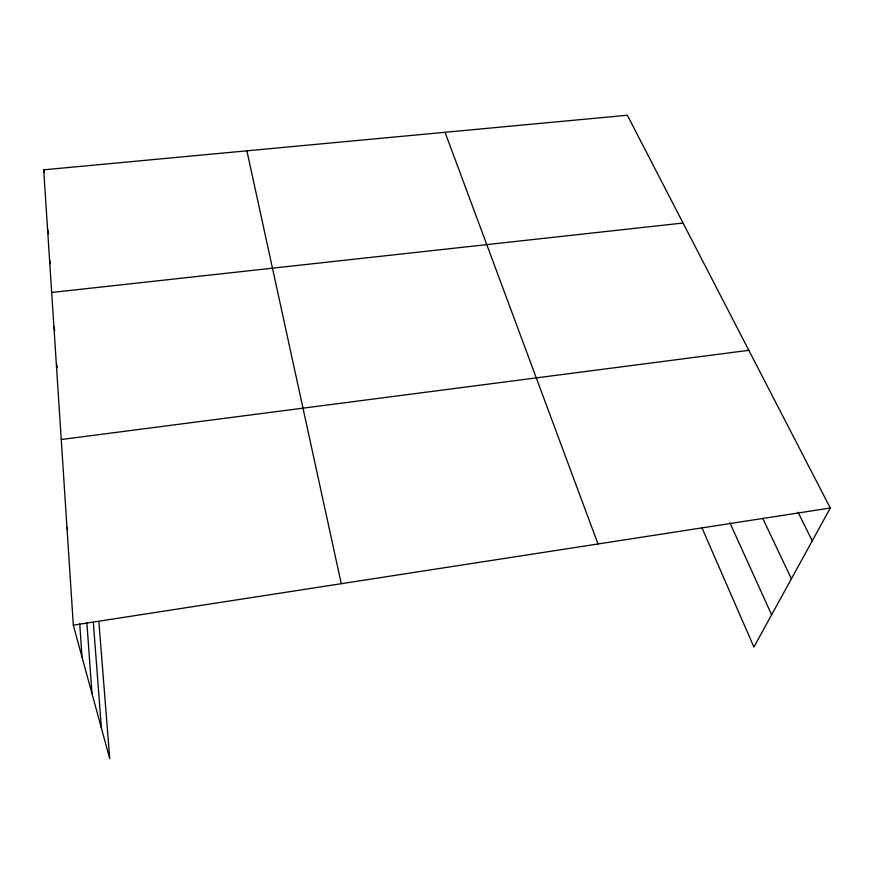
<?xml version="1.0" encoding="UTF-8"?>
<svg xmlns="http://www.w3.org/2000/svg" width="874" height="874" viewBox="0 0 874 874"><rect width="100%" height="100%" fill="white"/><g stroke="black" fill="none" stroke-linecap="round" stroke-linejoin="round"><path stroke-width="1.31" d="M98.849 621.403L109.742 758.763L73.318 625.161L43.7 169.829L627.357 115.237L830.3 508.023L753.901 647.044L701.866 527.623M73.318 625.161L830.3 508.023M61.246 439.524L748.821 350.321M51.675 292.473L683.053 223.034M798.028 512.23L812.252 540.864M762.707 518.293L791.396 578.817M729.888 522.761L771.622 614.804M445.03 132.291L598.002 543.967M66.948 527.328L67.604 529.928M56.515 363.803L57.378 367.659M246.883 150.82L341.275 583.69M53.904 326.679L54.756 330.58M49.545 259.775L50.375 263.719M47.786 229.818L48.605 233.784M43.7 169.829L44.235 172.484M93.321 622.201L101.395 728.162M86.865 622.878L92.01 693.738M79.742 623.828L82.025 657.117"/></g></svg>
